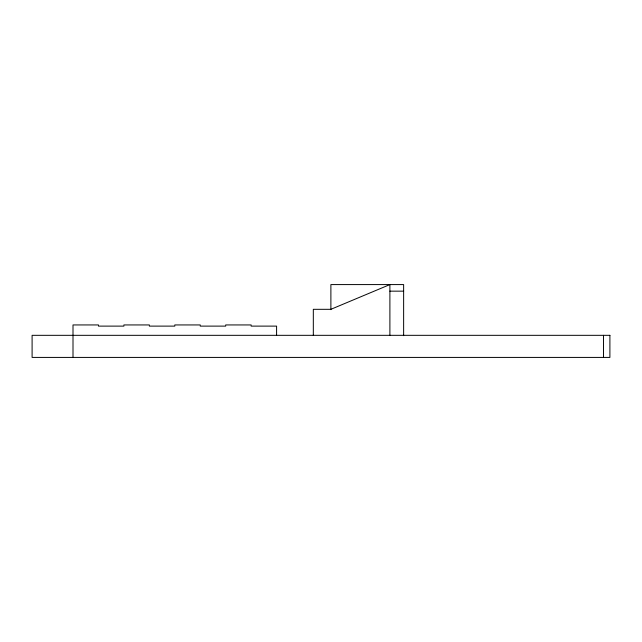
<?xml version="1.0" encoding="UTF-8"?>
<svg xmlns="http://www.w3.org/2000/svg" width="642" height="642" viewBox="0 0 642 642"><rect width="100%" height="100%" fill="white"/><g stroke="black" fill="none" stroke-linecap="round" stroke-linejoin="round"><path stroke-width="0.96" d="M389.895 291.155L403.633 291.155M603.496 335.325L603.496 357.417M403.633 335.662L403.633 284.583L330.887 284.583L330.887 309.645M389.895 335.325L389.895 284.583L330.887 309.316L313.32 309.316L313.32 335.373M276.59 335.325L276.59 326.112L251.142 326.112L251.142 324.94L225.695 324.94L225.695 326.112L200.248 326.112L200.248 324.94L174.801 324.94L174.801 326.112L149.345 326.112L149.345 324.94L123.898 324.94L123.898 326.112L98.451 326.112L98.451 324.94L73.003 324.94L73.003 357.417M609.9 335.325L32.1 335.325L32.1 357.417L609.9 357.417L609.9 335.325"/></g></svg>
